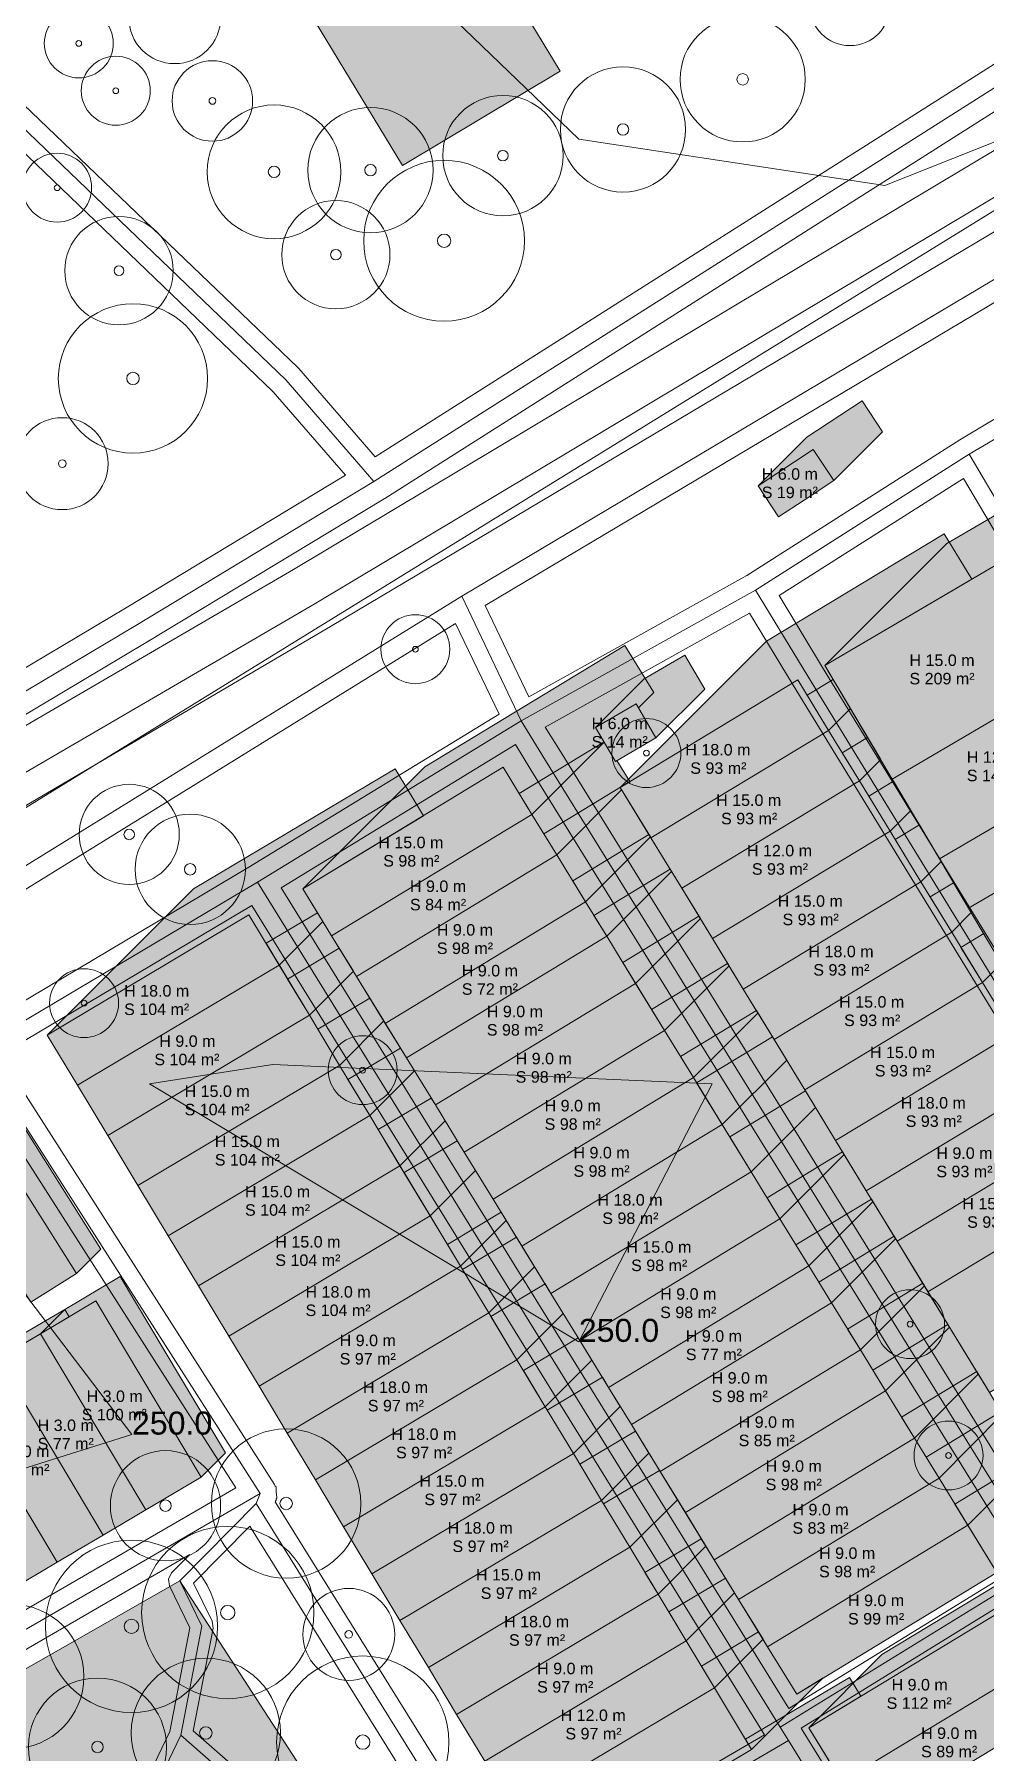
# Model space of a CAD drawing. Header units: metres. Extents: x -7 to 1019, y -7 to 1014.
# Drawn here: x 818.3 to 901.1, y 445.4 to 594.9 of the extents above; entities that cross this region are included whole.
import ezdxf

# ---------------------------------------------------------------- set-up
doc = ezdxf.new("R2010")
doc.units = ezdxf.units.M
doc.header["$MEASUREMENT"] = 0
for name, color, linetype, lineweight, true_color in [('TPX_BUILDING_AREAS_TEXT', 7, 'CONTINUOUS', 0, 0x000000), ('TPX_BUILDING_HEIGHTS_TEXT', 7, 'CONTINUOUS', 0, 0x000000), ('TPX_BUILDINGS', 7, 'CONTINUOUS', 0, 0x000000), ('TPX_BUILDINGS_HATCH', 7, 'CONTINUOUS', 0, 0xf0f0f0), ('TPX_BUILDINGS_SHADOWS_HATCH', 7, 'CONTINUOUS', 0, 0x000000), ('TPX_BUILDINGS_SHADOWS_OUTLINES', 7, 'CONTINUOUS', 0, 0x000000), ('TPX_CONTOUR_LINES_5M', 7, 'CONTINUOUS', 0, 0x969696), ('TPX_CONTOUR_LINES_5M_TEXT', 7, 'CONTINUOUS', 0, 0x000000), ('TPX_ROADS_AXES', 7, 'CONTINUOUS', 0, 0x323232), ('TPX_ROADS_CONTOURS', 7, 'CONTINUOUS', 0, 0x646464), ('TPX_VEGETATION_GREEN_SPACES', 7, 'CONTINUOUS', 0, 0x58ba48), ('TPX_VEGETATION_GREEN_SPACES_HATCH', 7, 'CONTINUOUS', 0, 0x58ba48), ('TPX_VEGETATION_TREES_INDIVIDUAL', 7, 'CONTINUOUS', 0, 0x136734)]:
    doc.layers.add(name, color=color, linetype=linetype, lineweight=lineweight, true_color=true_color)
doc.styles.add('TPX_TEXTE', font='arial.ttf')

# ---------------------------------------------------------------- blocks, each defined once
blk = doc.blocks.new('TREETR005_CR060')
at = {"layer": 'TPX_VEGETATION_TREES_INDIVIDUAL'}
for radius in [6, 0.5]:
    blk.add_circle((0, 0, 0.04), radius, dxfattribs=at)
blk = doc.blocks.new('TREETR006_CR070')
at = {"layer": 'TPX_VEGETATION_TREES_INDIVIDUAL'}
for radius in [7, 0.583]:
    blk.add_circle((0, 0, 0.04), radius, dxfattribs=at)
blk = doc.blocks.new('TREETR003_CR030')
at = {"layer": 'TPX_VEGETATION_TREES_INDIVIDUAL'}
for radius in [3, 0.25]:
    blk.add_circle((0, 0, 0.04), radius, dxfattribs=at)
blk = doc.blocks.new('TREETR004_CR047')
at = {"layer": 'TPX_VEGETATION_TREES_INDIVIDUAL'}
for radius in [4.72, 0.417]:
    blk.add_circle((0, 0, 0.04), radius, dxfattribs=at)
blk = doc.blocks.new('TREETR005_CR052')
at = {"layer": 'TPX_VEGETATION_TREES_INDIVIDUAL'}
for radius in [5.24, 0.458]:
    blk.add_circle((0, 0, 0.04), radius, dxfattribs=at)
blk = doc.blocks.new('TREETR003_CR040')
at = {"layer": 'TPX_VEGETATION_TREES_INDIVIDUAL'}
for radius in [4, 0.333]:
    blk.add_circle((0, 0, 0.04), radius, dxfattribs=at)
blk = doc.blocks.new('TREETR005_CR048')
at = {"layer": 'TPX_VEGETATION_TREES_INDIVIDUAL'}
for radius in [4.8, 0.5]:
    blk.add_circle((0, 0, 0.04), radius, dxfattribs=at)
blk = doc.blocks.new('TREETR005_CR063')
at = {"layer": 'TPX_VEGETATION_TREES_INDIVIDUAL'}
for radius in [6.28, 0.542]:
    blk.add_circle((0, 0, 0.04), radius, dxfattribs=at)
blk = doc.blocks.new('TREETR005_CR058')
at = {"layer": 'TPX_VEGETATION_TREES_INDIVIDUAL'}
for radius in [5.82, 0.5]:
    blk.add_circle((0, 0, 0.04), radius, dxfattribs=at)
blk = doc.blocks.new('TREETR005_CR055')
at = {"layer": 'TPX_VEGETATION_TREES_INDIVIDUAL'}
for radius in [5.45, 0.5]:
    blk.add_circle((0, 0, 0.04), radius, dxfattribs=at)
blk = doc.blocks.new('TREETR006_CR075')
at = {"layer": 'TPX_VEGETATION_TREES_INDIVIDUAL'}
for radius in [7.5, 0.625]:
    blk.add_circle((0, 0, 0.04), radius, dxfattribs=at)
blk = doc.blocks.new('TREETR005_CR047')
at = {"layer": 'TPX_VEGETATION_TREES_INDIVIDUAL'}
for radius in [4.71, 0.458]:
    blk.add_circle((0, 0, 0.04), radius, dxfattribs=at)
blk = doc.blocks.new('TREETR005_CR065')
at = {"layer": 'TPX_VEGETATION_TREES_INDIVIDUAL'}
for radius in [6.5, 0.542]:
    blk.add_circle((0, 0, 0.04), radius, dxfattribs=at)
blk = doc.blocks.new('TREETR003_CR035')
at = {"layer": 'TPX_VEGETATION_TREES_INDIVIDUAL'}
for radius in [3.5, 0.292]:
    blk.add_circle((0, 0, 0.04), radius, dxfattribs=at)
blk = doc.blocks.new('TREETR005_CR044')
at = {"layer": 'TPX_VEGETATION_TREES_INDIVIDUAL'}
for radius in [4.36, 0.458]:
    blk.add_circle((0, 0, 0.04), radius, dxfattribs=at)

msp = doc.modelspace()

# ---------------------------------------------------------------- hatches: boundary and pattern name
at = {"layer": 'TPX_BUILDINGS_HATCH'}
for points in [[(886.08, 558.77), (881.27, 555.63), (883.05, 552.93), (885.27, 554.38), (887.86, 556.08), (886.08, 558.77)], [(902.76, 549.18), (887.09, 539.99), (892.95, 530.1), (908.61, 539.28), (902.76, 549.18)], [(884.74, 538.72), (869.27, 529.37), (871.94, 524.98), (887.41, 534.33), (884.74, 538.72)], [(908.61, 539.28), (892.95, 530.1), (897.07, 523.14), (912.73, 532.33), (908.61, 539.28)], [(870.65, 536.64), (867.12, 534.58), (868.86, 531.63), (872.38, 533.68), (870.65, 536.64)], [(887.41, 534.33), (871.94, 524.98), (874.63, 520.6), (890.09, 529.93), (887.41, 534.33)], [(859.07, 531.12), (841.64, 520.54), (844.15, 516.44), (861.58, 527.02), (859.07, 531.12)], [(912.73, 532.33), (897.07, 523.14), (899.59, 518.87), (915.27, 528.06), (912.73, 532.33)], [(890.09, 529.93), (874.63, 520.6), (877.31, 516.21), (892.78, 525.55), (890.09, 529.93)], [(915.27, 528.06), (899.59, 518.87), (901.8, 515.15), (917.48, 524.33), (915.27, 528.06)], [(861.58, 527.02), (844.15, 516.44), (846.31, 512.92), (863.74, 523.51), (861.58, 527.02)], [(892.78, 525.55), (877.31, 516.21), (879.98, 511.81), (895.45, 521.16), (892.78, 525.55)], [(863.74, 523.51), (846.31, 512.92), (848.82, 508.83), (866.25, 519.41), (863.74, 523.51)], [(895.45, 521.16), (879.98, 511.81), (882.66, 507.43), (898.13, 516.76), (895.45, 521.16)], [(866.25, 519.41), (848.82, 508.83), (850.66, 505.83), (868.1, 516.41), (866.25, 519.41)], [(836.95, 518.27), (819.4, 507.81), (822.04, 503.45), (839.58, 513.91), (836.95, 518.27)], [(868.1, 516.41), (850.66, 505.83), (853.18, 501.73), (870.61, 512.31), (868.1, 516.41)], [(898.13, 516.76), (882.66, 507.43), (885.34, 503.04), (900.8, 512.38), (898.13, 516.76)], [(839.58, 513.91), (822.04, 503.45), (824.66, 499.08), (842.21, 509.54), (839.58, 513.91)], [(870.61, 512.31), (853.18, 501.73), (855.7, 497.62), (873.12, 508.21), (870.61, 512.31)], [(900.8, 512.38), (885.34, 503.04), (888.02, 498.64), (903.49, 507.99), (900.8, 512.38)], [(842.21, 509.54), (824.66, 499.08), (827.29, 494.72), (844.83, 505.18), (842.21, 509.54)], [(873.12, 508.21), (855.7, 497.62), (858.21, 493.54), (875.64, 504.12), (873.12, 508.21)], [(903.49, 507.99), (888.02, 498.64), (890.69, 494.26), (906.17, 503.61), (903.49, 507.99)], [(844.83, 505.18), (827.29, 494.72), (829.93, 490.34), (847.47, 500.8), (844.83, 505.18)], [(875.64, 504.12), (858.21, 493.54), (860.72, 489.43), (878.15, 500.02), (875.64, 504.12)], [(906.17, 503.61), (890.69, 494.26), (893.37, 489.87), (908.84, 499.21), (906.17, 503.61)], [(812.27, 502.36), (808.3, 499.87), (817.98, 484.58), (821.95, 487.06), (812.27, 502.36)], [(847.47, 500.8), (829.93, 490.34), (832.56, 485.98), (850.1, 496.44), (847.47, 500.8)], [(878.15, 500.02), (860.72, 489.43), (863.23, 485.33), (880.66, 495.92), (878.15, 500.02)], [(908.84, 499.21), (893.37, 489.87), (896.06, 485.47), (911.52, 494.82), (908.84, 499.21)], [(850.1, 496.44), (832.56, 485.98), (835.19, 481.61), (852.73, 492.07), (850.1, 496.44)], [(880.66, 495.92), (863.23, 485.33), (865.75, 481.23), (883.17, 491.83), (880.66, 495.92)], [(911.52, 494.82), (896.06, 485.47), (901.41, 476.7), (916.88, 486.04), (911.52, 494.82)], [(852.73, 492.07), (835.19, 481.61), (837.83, 477.25), (855.37, 487.71), (852.73, 492.07)], [(883.17, 491.83), (865.75, 481.23), (868.26, 477.14), (885.69, 487.72), (883.17, 491.83)], [(855.37, 487.71), (837.83, 477.25), (840.28, 473.17), (857.82, 483.63), (855.37, 487.71)], [(885.69, 487.72), (868.26, 477.14), (870.24, 473.92), (887.66, 484.5), (885.69, 487.72)], [(823.63, 484.67), (818.81, 481.82), (827.97, 466.49), (832.78, 469.34), (823.63, 484.67)], [(857.82, 483.63), (840.28, 473.17), (842.74, 469.09), (860.28, 479.55), (857.82, 483.63)], [(887.66, 484.5), (870.24, 473.92), (872.75, 469.83), (890.18, 480.41), (887.66, 484.5)], [(818.81, 481.82), (815.09, 479.63), (824.25, 464.28), (827.97, 466.49), (818.81, 481.82)], [(890.18, 480.41), (872.75, 469.83), (874.94, 466.26), (892.37, 476.84), (890.18, 480.41)], [(815.09, 479.63), (811.1, 477.27), (820.26, 461.93), (824.25, 464.28), (815.09, 479.63)], [(860.28, 479.55), (842.74, 469.09), (845.19, 465.01), (862.73, 475.47), (860.28, 479.55)], [(811.1, 477.27), (808.37, 475.66), (817.52, 460.31), (820.26, 461.93), (811.1, 477.27)], [(892.37, 476.84), (874.94, 466.26), (877.45, 462.15), (894.88, 472.74), (892.37, 476.84)], [(862.73, 475.47), (845.19, 465.01), (847.65, 460.93), (865.19, 471.39), (862.73, 475.47)], [(894.88, 472.74), (877.45, 462.15), (879.58, 458.68), (897.02, 469.26), (894.88, 472.74)], [(865.19, 471.39), (847.65, 460.93), (850.1, 456.85), (867.65, 467.31), (865.19, 471.39)], [(897.02, 469.26), (879.58, 458.68), (882.09, 454.58), (899.53, 465.17), (897.02, 469.26)], [(867.65, 467.31), (850.1, 456.85), (852.57, 452.77), (870.11, 463.23), (867.65, 467.31)], [(899.53, 465.17), (882.09, 454.58), (884.63, 450.46), (902.06, 461.05), (899.53, 465.17)], [(870.11, 463.23), (852.57, 452.77), (855.02, 448.69), (872.56, 459.15), (870.11, 463.23)], [(872.56, 459.15), (855.02, 448.69), (857.48, 444.62), (875.02, 455.08), (872.56, 459.15)], [(903.17, 458.1), (885.69, 447.53), (888.55, 442.84), (906.03, 453.4), (903.17, 458.1)], [(875.02, 455.08), (857.48, 444.62), (859.93, 440.54), (877.48, 451), (875.02, 455.08)], [(906.03, 453.4), (888.55, 442.84), (890.83, 439.1), (908.31, 449.66), (906.03, 453.4)], [(877.48, 451), (859.93, 440.54), (863.17, 435.17), (880.71, 445.63), (877.48, 451)]]:
    msp.add_hatch(color=256, dxfattribs=at).paths.add_polyline_path(points)
at = {"layer": 'TPX_BUILDINGS_SHADOWS_HATCH'}
for points in [[(885.51, 559.87), (881.27, 555.63), (886.08, 558.77), (887.86, 556.08), (892.1, 560.32), (890.32, 563.02), (885.51, 559.87)], [(897.7, 550.6), (887.09, 539.99), (902.76, 549.18), (908.61, 539.28), (919.22, 549.89), (918.86, 550.49), (914.79, 548.14), (909.87, 545.3), (904.46, 554.56), (897.7, 550.6)], [(882, 542.1), (869.27, 529.37), (884.74, 538.72), (887.41, 534.33), (889.32, 536.23), (887.09, 539.99), (899.88, 547.49), (897.47, 551.44), (882, 542.1)], [(852.25, 531.15), (841.64, 520.54), (859.07, 531.12), (861.58, 527.02), (867.87, 533.31), (867.12, 534.58), (870.65, 536.64), (870.85, 536.29), (872.19, 537.63), (869.68, 541.73), (852.25, 531.15)], [(871.36, 538.83), (867.12, 534.58), (870.65, 536.64), (872.38, 533.68), (876.63, 537.92), (874.89, 540.89), (871.36, 538.83)], [(887.82, 538.77), (885.54, 537.4), (887.41, 534.33), (890.09, 529.93), (891.95, 531.79), (887.82, 538.77)], [(867.86, 533.33), (860.47, 528.84), (861.58, 527.02), (863.74, 523.51), (869.39, 529.17), (869.27, 529.37), (870.09, 529.86), (870.1, 529.88), (868.98, 531.7), (868.86, 531.63), (867.86, 533.33)], [(890.8, 533.72), (888.59, 532.39), (890.09, 529.93), (892.78, 525.55), (894.58, 527.35), (892.95, 530.1), (890.8, 533.72)], [(832.13, 520.54), (819.4, 507.81), (836.95, 518.27), (839.58, 513.91), (843.38, 517.71), (841.64, 520.54), (852.14, 526.91), (849.67, 531), (832.13, 520.54)], [(870.1, 529.88), (862.62, 525.33), (863.74, 523.51), (866.25, 519.41), (871.9, 525.06), (869.27, 529.37), (870.11, 529.87), (870.1, 529.88)], [(893.05, 529.92), (890.9, 528.62), (892.78, 525.55), (895.45, 521.16), (897.2, 522.91), (893.05, 529.92)], [(871.77, 525.26), (865.14, 521.24), (866.25, 519.41), (868.1, 516.41), (873.74, 522.05), (871.77, 525.26)], [(895.31, 526.11), (893.21, 524.84), (895.45, 521.16), (898.13, 516.76), (899.83, 518.47), (899.59, 518.87), (897.07, 523.14), (895.31, 526.11)], [(873.61, 522.26), (866.98, 518.23), (868.1, 516.41), (870.61, 512.31), (876.25, 517.95), (873.61, 522.26)], [(898.29, 521.07), (896.26, 519.84), (898.13, 516.76), (900.8, 512.38), (902.46, 514.03), (901.8, 515.15), (899.59, 518.87), (898.29, 521.07)], [(842.91, 518.46), (838.44, 515.8), (842.21, 509.54), (846.04, 513.37), (844.15, 516.44), (842.91, 518.46)], [(876.12, 518.15), (869.49, 514.13), (873.12, 508.21), (878.75, 513.84), (877.31, 516.21), (876.12, 518.15)], [(900.91, 516.65), (898.93, 515.45), (900.8, 512.38), (903.49, 507.99), (905.09, 509.59), (901.8, 515.15), (900.91, 516.65)], [(844.81, 515.37), (840.31, 512.69), (842.21, 509.54), (844.83, 505.18), (848.69, 509.04), (846.31, 512.92), (844.81, 515.37)], [(878.62, 514.05), (872, 510.03), (873.12, 508.21), (875.64, 504.12), (881.25, 509.73), (879.98, 511.81), (878.62, 514.05)], [(847.47, 511.03), (842.94, 508.33), (844.83, 505.18), (847.47, 500.8), (851.36, 504.69), (850.66, 505.83), (847.47, 511.03)], [(881.12, 509.95), (874.52, 505.94), (875.64, 504.12), (878.15, 500.02), (883.76, 505.63), (882.66, 507.43), (881.12, 509.95)], [(882.52, 507.67), (875.92, 503.66), (880.66, 495.92), (886.26, 501.52), (885.34, 503.04), (882.52, 507.67)], [(850.14, 506.68), (845.57, 503.95), (847.47, 500.8), (850.1, 496.44), (854.02, 500.35), (853.18, 501.73), (850.66, 505.83), (850.14, 506.68)], [(810.43, 501.99), (808.3, 499.87), (812.27, 502.36), (821.95, 487.06), (824.07, 489.18), (814.39, 504.48), (810.43, 501.99)], [(885.39, 502.95), (878.8, 498.95), (880.66, 495.92), (883.17, 491.83), (888.76, 497.42), (888.02, 498.64), (885.39, 502.95)], [(852.81, 502.33), (848.2, 499.59), (852.73, 492.07), (856.68, 496.02), (855.7, 497.62), (853.18, 501.73), (852.81, 502.33)], [(855.09, 498.61), (850.46, 495.85), (855.37, 487.71), (859.34, 491.68), (858.21, 493.54), (855.7, 497.62), (855.09, 498.61)], [(888.63, 497.64), (882.06, 493.64), (883.17, 491.83), (885.69, 487.72), (891.27, 493.31), (890.69, 494.26), (888.63, 497.64)], [(858.91, 492.39), (854.23, 489.6), (855.37, 487.71), (857.82, 483.63), (861.82, 487.63), (858.91, 492.39)], [(891.14, 493.53), (884.57, 489.55), (885.69, 487.72), (887.66, 484.5), (893.24, 490.09), (891.14, 493.53)], [(860.24, 490.21), (855.55, 487.41), (857.82, 483.63), (860.28, 479.55), (864.31, 483.58), (863.23, 485.33), (860.24, 490.21)], [(893.11, 490.31), (886.55, 486.32), (887.66, 484.5), (890.18, 480.41), (895.75, 485.98), (893.37, 489.87), (893.11, 490.31)], [(820.93, 483.94), (818.81, 481.82), (823.63, 484.67), (832.78, 469.34), (834.9, 471.46), (825.75, 486.79), (820.93, 483.94)], [(862.73, 486.15), (858, 483.33), (860.28, 479.55), (862.73, 475.47), (866.79, 479.53), (865.75, 481.23), (863.23, 485.33), (862.73, 486.15)], [(895.61, 486.21), (889.06, 482.23), (890.18, 480.41), (892.37, 476.84), (897.93, 482.4), (895.61, 486.21)], [(817.21, 481.75), (815.09, 479.63), (821.31, 483.3), (820.93, 483.94), (817.21, 481.75)], [(897.79, 482.63), (891.25, 478.66), (894.88, 472.74), (900.44, 478.3), (897.79, 482.63)], [(865.61, 481.46), (860.84, 478.62), (862.73, 475.47), (865.19, 471.39), (869.28, 475.48), (868.26, 477.14), (865.61, 481.46)], [(867.72, 478.03), (862.91, 475.17), (865.19, 471.39), (867.65, 467.31), (871.77, 471.43), (870.24, 473.92), (868.26, 477.14), (867.72, 478.03)], [(900.3, 478.53), (893.76, 474.56), (894.88, 472.74), (897.02, 469.26), (902.56, 474.81), (901.41, 476.7), (900.3, 478.53)], [(902.42, 475.04), (895.9, 471.08), (897.02, 469.26), (899.53, 465.17), (905.06, 470.71), (903.86, 472.68), (902.42, 475.04)], [(870.59, 473.35), (865.75, 470.46), (867.65, 467.31), (870.11, 463.23), (874.25, 467.37), (872.75, 469.83), (870.59, 473.35)], [(872.7, 469.91), (867.83, 467.01), (870.11, 463.23), (872.56, 459.15), (876.73, 463.32), (872.7, 469.91)], [(904.92, 470.95), (898.41, 466.99), (902.06, 461.05), (907.59, 466.58), (906.18, 468.88), (904.92, 470.95)], [(876.33, 463.97), (871.42, 461.04), (872.56, 459.15), (875.02, 455.08), (879.22, 459.28), (877.45, 462.15), (876.33, 463.97)], [(892.05, 453.89), (885.69, 447.53), (903.17, 458.1), (906.03, 453.4), (911.14, 458.51), (910.16, 460.2), (911.62, 461.03), (909.61, 464.33), (909.14, 464.04), (909.05, 464.17), (892.05, 453.89)], [(878.44, 460.54), (873.5, 457.6), (875.02, 455.08), (877.48, 451), (881.7, 455.22), (879.58, 458.68), (878.44, 460.54)], [(881.31, 455.86), (876.34, 452.89), (877.48, 451), (880.71, 445.63), (886.95, 451.87), (884.63, 450.46), (882.09, 454.58), (881.31, 455.86)], [(868.68, 438.46), (863.19, 432.96), (880.73, 443.42), (883.68, 438.53), (888.34, 443.19), (885.69, 447.53), (890.21, 450.26), (889.22, 451.91), (880.18, 446.52), (880.71, 445.63), (868.68, 438.46)]]:
    msp.add_hatch(color=256, dxfattribs=at).paths.add_polyline_path(points)
at = {"layer": 'TPX_VEGETATION_GREEN_SPACES_HATCH'}
for points in [[(850.3, 614.41), (836.58, 606.19), (850.32, 583.49), (864.04, 591.72), (850.3, 614.41)], [(699.14, 216.32), (687.97, 164.51), (770.33, 252.5), (792.78, 266.01), (794.87, 267.27), (820.23, 282.53), (845.9, 287.1), (848.47, 330.96), (879.24, 338.43), (895.05, 362.34), (879.49, 385.48), (830.93, 460.31), (752.51, 415.55), (734.71, 444.05), (721.17, 426.23), (711.52, 434.04), (704.66, 421.32), (703.5, 410.32), (704.73, 405.09), (700.63, 349.77), (699.14, 216.32)]]:
    msp.add_hatch(color=256, dxfattribs=at).paths.add_polyline_path(points)

# ---------------------------------------------------------------- linework, layer by layer
at = {"layer": 'TPX_BUILDINGS', "elevation": 0.04}
for points in [[(886.08, 558.77), (881.27, 555.63), (883.05, 552.93), (885.27, 554.38), (887.86, 556.08)], [(902.76, 549.18), (887.09, 539.99), (892.95, 530.1), (908.61, 539.28)], [(884.74, 538.72), (869.27, 529.37), (871.94, 524.98), (887.41, 534.33)], [(908.61, 539.28), (892.95, 530.1), (897.07, 523.14), (912.73, 532.33)], [(870.65, 536.64), (867.12, 534.58), (868.86, 531.63), (872.38, 533.68)], [(887.41, 534.33), (871.94, 524.98), (874.63, 520.6), (890.09, 529.93)], [(859.07, 531.12), (841.64, 520.54), (844.15, 516.44), (861.58, 527.02)], [(912.73, 532.33), (897.07, 523.14), (899.59, 518.87), (915.27, 528.06)], [(890.09, 529.93), (874.63, 520.6), (877.31, 516.21), (892.78, 525.55)], [(915.27, 528.06), (899.59, 518.87), (901.8, 515.15), (917.48, 524.33)], [(861.58, 527.02), (844.15, 516.44), (846.31, 512.92), (863.74, 523.51)], [(892.78, 525.55), (877.31, 516.21), (879.98, 511.81), (895.45, 521.16)], [(863.74, 523.51), (846.31, 512.92), (848.82, 508.83), (866.25, 519.41)], [(895.45, 521.16), (879.98, 511.81), (882.66, 507.43), (898.13, 516.76)], [(866.25, 519.41), (848.82, 508.83), (850.66, 505.83), (868.1, 516.41)], [(836.95, 518.27), (819.4, 507.81), (822.04, 503.45), (839.58, 513.91)], [(868.1, 516.41), (850.66, 505.83), (853.18, 501.73), (870.61, 512.31)], [(898.13, 516.76), (882.66, 507.43), (885.34, 503.04), (900.8, 512.38)], [(839.58, 513.91), (822.04, 503.45), (824.66, 499.08), (842.21, 509.54)], [(870.61, 512.31), (853.18, 501.73), (855.7, 497.62), (873.12, 508.21)], [(900.8, 512.38), (885.34, 503.04), (888.02, 498.64), (903.49, 507.99)], [(842.21, 509.54), (824.66, 499.08), (827.29, 494.72), (844.83, 505.18)], [(873.12, 508.21), (855.7, 497.62), (858.21, 493.54), (875.64, 504.12)], [(903.49, 507.99), (888.02, 498.64), (890.69, 494.26), (906.17, 503.61)], [(844.83, 505.18), (827.29, 494.72), (829.93, 490.34), (847.47, 500.8)], [(875.64, 504.12), (858.21, 493.54), (860.72, 489.43), (878.15, 500.02)], [(906.17, 503.61), (890.69, 494.26), (893.37, 489.87), (908.84, 499.21)], [(812.27, 502.36), (808.3, 499.87), (817.98, 484.58), (821.95, 487.06)], [(847.47, 500.8), (829.93, 490.34), (832.56, 485.98), (850.1, 496.44)], [(878.15, 500.02), (860.72, 489.43), (863.23, 485.33), (880.66, 495.92)], [(908.84, 499.21), (893.37, 489.87), (896.06, 485.47), (911.52, 494.82)], [(850.1, 496.44), (832.56, 485.98), (835.19, 481.61), (852.73, 492.07)], [(880.66, 495.92), (863.23, 485.33), (865.75, 481.23), (883.17, 491.83)], [(911.52, 494.82), (896.06, 485.47), (901.41, 476.7), (916.88, 486.04)], [(852.73, 492.07), (835.19, 481.61), (837.83, 477.25), (855.37, 487.71)], [(883.17, 491.83), (865.75, 481.23), (868.26, 477.14), (885.69, 487.72)], [(855.37, 487.71), (837.83, 477.25), (840.28, 473.17), (857.82, 483.63)], [(885.69, 487.72), (868.26, 477.14), (870.24, 473.92), (887.66, 484.5)], [(823.63, 484.67), (818.81, 481.82), (827.97, 466.49), (832.78, 469.34)], [(857.82, 483.63), (840.28, 473.17), (842.74, 469.09), (860.28, 479.55)], [(887.66, 484.5), (870.24, 473.92), (872.75, 469.83), (890.18, 480.41)], [(818.81, 481.82), (815.09, 479.63), (824.25, 464.28), (827.97, 466.49)], [(890.18, 480.41), (872.75, 469.83), (874.94, 466.26), (892.37, 476.84)], [(815.09, 479.63), (811.1, 477.27), (820.26, 461.93), (824.25, 464.28)], [(860.28, 479.55), (842.74, 469.09), (845.19, 465.01), (862.73, 475.47)], [(811.1, 477.27), (808.37, 475.66), (817.52, 460.31), (820.26, 461.93)], [(892.37, 476.84), (874.94, 466.26), (877.45, 462.15), (894.88, 472.74)], [(862.73, 475.47), (845.19, 465.01), (847.65, 460.93), (865.19, 471.39)], [(894.88, 472.74), (877.45, 462.15), (879.58, 458.68), (897.02, 469.26)], [(865.19, 471.39), (847.65, 460.93), (850.1, 456.85), (867.65, 467.31)], [(897.02, 469.26), (879.58, 458.68), (882.09, 454.58), (899.53, 465.17)], [(867.65, 467.31), (850.1, 456.85), (852.57, 452.77), (870.11, 463.23)], [(899.53, 465.17), (882.09, 454.58), (884.63, 450.46), (902.06, 461.05)], [(870.11, 463.23), (852.57, 452.77), (855.02, 448.69), (872.56, 459.15)], [(872.56, 459.15), (855.02, 448.69), (857.48, 444.62), (875.02, 455.08)], [(903.17, 458.1), (885.69, 447.53), (888.55, 442.84), (906.03, 453.4)], [(875.02, 455.08), (857.48, 444.62), (859.93, 440.54), (877.48, 451)], [(906.03, 453.4), (888.55, 442.84), (890.83, 439.1), (908.31, 449.66)], [(877.48, 451), (859.93, 440.54), (863.17, 435.17), (880.71, 445.63)]]:
    msp.add_lwpolyline(points, close=True, dxfattribs=at)
at = {"layer": 'TPX_BUILDINGS_SHADOWS_OUTLINES', "elevation": 0.04}
for points in [[(885.51, 559.87), (881.27, 555.63), (886.08, 558.77), (887.86, 556.08), (892.1, 560.32), (890.32, 563.02)], [(897.7, 550.6), (887.09, 539.99), (902.76, 549.18), (908.61, 539.28), (919.22, 549.89), (918.86, 550.49), (914.79, 548.14), (909.87, 545.3), (904.46, 554.56)], [(882, 542.1), (869.27, 529.37), (884.74, 538.72), (887.41, 534.33), (889.32, 536.23), (887.09, 539.99), (899.88, 547.49), (897.47, 551.44)], [(852.25, 531.15), (841.64, 520.54), (859.07, 531.12), (861.58, 527.02), (867.87, 533.31), (867.12, 534.58), (870.65, 536.64), (870.85, 536.29), (872.19, 537.63), (869.68, 541.73)], [(871.36, 538.83), (867.12, 534.58), (870.65, 536.64), (872.38, 533.68), (876.63, 537.92), (874.89, 540.89)], [(887.82, 538.77), (885.54, 537.4), (887.41, 534.33), (890.09, 529.93), (891.95, 531.79)], [(867.86, 533.33), (860.47, 528.84), (861.58, 527.02), (863.74, 523.51), (869.39, 529.17), (869.27, 529.37), (870.09, 529.86), (870.1, 529.88), (868.98, 531.7), (868.86, 531.63)], [(890.8, 533.72), (888.59, 532.39), (890.09, 529.93), (892.78, 525.55), (894.58, 527.35), (892.95, 530.1)], [(832.13, 520.54), (819.4, 507.81), (836.95, 518.27), (839.58, 513.91), (843.38, 517.71), (841.64, 520.54), (852.14, 526.91), (849.67, 531)], [(870.1, 529.88), (862.62, 525.33), (863.74, 523.51), (866.25, 519.41), (871.9, 525.06), (869.27, 529.37), (870.11, 529.87)], [(893.05, 529.92), (890.9, 528.62), (892.78, 525.55), (895.45, 521.16), (897.2, 522.91)], [(871.77, 525.26), (865.14, 521.24), (866.25, 519.41), (868.1, 516.41), (873.74, 522.05)], [(895.31, 526.11), (893.21, 524.84), (895.45, 521.16), (898.13, 516.76), (899.83, 518.47), (899.59, 518.87), (897.07, 523.14)], [(873.61, 522.26), (866.98, 518.23), (868.1, 516.41), (870.61, 512.31), (876.25, 517.95)], [(898.29, 521.07), (896.26, 519.84), (898.13, 516.76), (900.8, 512.38), (902.46, 514.03), (901.8, 515.15), (899.59, 518.87)], [(842.91, 518.46), (838.44, 515.8), (842.21, 509.54), (846.04, 513.37), (844.15, 516.44)], [(876.12, 518.15), (869.49, 514.13), (873.12, 508.21), (878.75, 513.84), (877.31, 516.21)], [(900.91, 516.65), (898.93, 515.45), (900.8, 512.38), (903.49, 507.99), (905.09, 509.59), (901.8, 515.15)], [(844.81, 515.37), (840.31, 512.69), (842.21, 509.54), (844.83, 505.18), (848.69, 509.04), (846.31, 512.92)], [(878.62, 514.05), (872, 510.03), (873.12, 508.21), (875.64, 504.12), (881.25, 509.73), (879.98, 511.81)], [(847.47, 511.03), (842.94, 508.33), (844.83, 505.18), (847.47, 500.8), (851.36, 504.69), (850.66, 505.83)], [(881.12, 509.95), (874.52, 505.94), (875.64, 504.12), (878.15, 500.02), (883.76, 505.63), (882.66, 507.43)], [(882.52, 507.67), (875.92, 503.66), (880.66, 495.92), (886.26, 501.52), (885.34, 503.04)], [(850.14, 506.68), (845.57, 503.95), (847.47, 500.8), (850.1, 496.44), (854.02, 500.35), (853.18, 501.73), (850.66, 505.83)], [(810.43, 501.99), (808.3, 499.87), (812.27, 502.36), (821.95, 487.06), (824.07, 489.18), (814.39, 504.48)], [(885.39, 502.95), (878.8, 498.95), (880.66, 495.92), (883.17, 491.83), (888.76, 497.42), (888.02, 498.64)], [(852.81, 502.33), (848.2, 499.59), (852.73, 492.07), (856.68, 496.02), (855.7, 497.62), (853.18, 501.73)], [(855.09, 498.61), (850.46, 495.85), (855.37, 487.71), (859.34, 491.68), (858.21, 493.54), (855.7, 497.62)], [(888.63, 497.64), (882.06, 493.64), (883.17, 491.83), (885.69, 487.72), (891.27, 493.31), (890.69, 494.26)], [(858.91, 492.39), (854.23, 489.6), (855.37, 487.71), (857.82, 483.63), (861.82, 487.63)], [(891.14, 493.53), (884.57, 489.55), (885.69, 487.72), (887.66, 484.5), (893.24, 490.09)], [(860.24, 490.21), (855.55, 487.41), (857.82, 483.63), (860.28, 479.55), (864.31, 483.58), (863.23, 485.33)], [(893.11, 490.31), (886.55, 486.32), (887.66, 484.5), (890.18, 480.41), (895.75, 485.98), (893.37, 489.87)], [(820.93, 483.94), (818.81, 481.82), (823.63, 484.67), (832.78, 469.34), (834.9, 471.46), (825.75, 486.79)], [(862.73, 486.15), (858, 483.33), (860.28, 479.55), (862.73, 475.47), (866.79, 479.53), (865.75, 481.23), (863.23, 485.33)], [(895.61, 486.21), (889.06, 482.23), (890.18, 480.41), (892.37, 476.84), (897.93, 482.4)], [(817.21, 481.75), (815.09, 479.63), (821.31, 483.3), (820.93, 483.94)], [(897.79, 482.63), (891.25, 478.66), (894.88, 472.74), (900.44, 478.3)], [(865.61, 481.46), (860.84, 478.62), (862.73, 475.47), (865.19, 471.39), (869.28, 475.48), (868.26, 477.14)], [(867.72, 478.03), (862.91, 475.17), (865.19, 471.39), (867.65, 467.31), (871.77, 471.43), (870.24, 473.92), (868.26, 477.14)], [(900.3, 478.53), (893.76, 474.56), (894.88, 472.74), (897.02, 469.26), (902.56, 474.81), (901.41, 476.7)], [(902.42, 475.04), (895.9, 471.08), (897.02, 469.26), (899.53, 465.17), (905.06, 470.71), (903.86, 472.68)], [(870.59, 473.35), (865.75, 470.46), (867.65, 467.31), (870.11, 463.23), (874.25, 467.37), (872.75, 469.83)], [(872.7, 469.91), (867.83, 467.01), (870.11, 463.23), (872.56, 459.15), (876.73, 463.32)], [(904.92, 470.95), (898.41, 466.99), (902.06, 461.05), (907.59, 466.58), (906.18, 468.88)], [(876.33, 463.97), (871.42, 461.04), (872.56, 459.15), (875.02, 455.08), (879.22, 459.28), (877.45, 462.15)], [(892.05, 453.89), (885.69, 447.53), (903.17, 458.1), (906.03, 453.4), (911.14, 458.51), (910.16, 460.2), (911.62, 461.03), (909.61, 464.33), (909.14, 464.04), (909.05, 464.17)], [(878.44, 460.54), (873.5, 457.6), (875.02, 455.08), (877.48, 451), (881.7, 455.22), (879.58, 458.68)], [(881.31, 455.86), (876.34, 452.89), (877.48, 451), (880.71, 445.63), (886.95, 451.87), (884.63, 450.46), (882.09, 454.58)], [(868.68, 438.46), (863.19, 432.96), (880.73, 443.42), (883.68, 438.53), (888.34, 443.19), (885.69, 447.53), (890.21, 450.26), (889.22, 451.91), (880.18, 446.52), (880.71, 445.63)]]:
    msp.add_lwpolyline(points, close=True, dxfattribs=at)
at = {"layer": 'TPX_CONTOUR_LINES_5M', "elevation": 0.05}
for points in [[(824.28, 625.64), (865.67, 585.79), (892.3, 581.76), (945.58, 602.94)], [(839.03, 505.24), (828.31, 503.56), (865.67, 481.11), (877.28, 503.56), (839.03, 505.24)], [(785.76, 480.85), (769.42, 473.04), (785.76, 460.15), (826.77, 473.04), (812.4, 491.87), (785.76, 480.85)]]:
    msp.add_lwpolyline(points, dxfattribs=at)
at = {"layer": 'TPX_ROADS_AXES', "elevation": 0.03}
for points in [[(1012.17, 653.68), (996.3, 644.22), (981.58, 635.45), (944.57, 613.38), (926.69, 594.91), (735.91, 477.31), (717.75, 457.87), (711.27, 447.88), (703.56, 435.97), (694.86, 411.91), (691.47, 387.17), (685.16, 287.7)], [(679.29, 300.87), (680.03, 329.71), (680.54, 349.8), (681.48, 374.19), (684.13, 395.66), (685.61, 409.7), (688.63, 422.44), (697.84, 442.38), (707.41, 457.71), (718.19, 471.43), (729.51, 482.86), (751.68, 498.72), (801.17, 528.03), (827.11, 543.47), (847.83, 555.99), (932.34, 609.65), (953.84, 623.24), (965.88, 634.91), (967.13, 636.93)], [(681.94, 280.95), (682.99, 301.67), (685.86, 359.03), (687.53, 389.71), (691.93, 409.46), (701.48, 436.04), (717.78, 462.4), (731.11, 477.28), (765.1, 500.16), (842.62, 545.31), (910, 585.63), (964.71, 619.53), (972.49, 623.34), (987.49, 627.85), (1002.27, 625.5), (1012.17, 617.04)], [(1012.17, 613.59), (1001.65, 622.84), (988.22, 624.9), (972.7, 620.28), (912.13, 583.85), (844.06, 543.38), (764.34, 496.54), (733.24, 475.35), (720.48, 460.35), (703.33, 434.68), (694.9, 407.97), (690.96, 388.67), (690.39, 359.4), (687.42, 300), (687.22, 295.92), (686.95, 281.49)], [(939.81, 596.18), (855.47, 546.02)], [(847.83, 555.99), (840.16, 564.85), (814.86, 589.1), (811.06, 591.01), (807, 590.9), (803.45, 588.96), (777.64, 571.06), (764.29, 559.45), (741.11, 536.92), (723.75, 519.25), (712.42, 506.52), (709.52, 505.54), (706.33, 505.11), (702.51, 505.72), (678.96, 513.74), (673.18, 514.15), (667.2, 513.03), (662.24, 509.61), (632.13, 470.16)], [(899.65, 558.37), (901.33, 559.37), (944.9, 585.39)], [(860.65, 535.16), (881.05, 546.54), (899.65, 558.37)], [(923.63, 522.34), (914.59, 537.95), (909.55, 541.65), (899.65, 558.37)], [(855.47, 546.02), (740.52, 474.98), (731.56, 467.78), (724.8, 460.24)], [(860.65, 535.16), (855.47, 546.02)], [(881.05, 546.54), (885.6, 539.04), (926.1, 472.94)], [(837.71, 521.13), (860.65, 535.16)], [(906.5, 461.11), (906.15, 461.68), (862.78, 531.7), (860.65, 535.16)], [(813.19, 506.56), (837.71, 521.13)], [(883.92, 446.41), (883.2, 447.56), (837.71, 521.13)], [(837.93, 467.9), (813.86, 505.51), (813.19, 506.56)], [(732.59, 458.6), (738.33, 451.74), (756.67, 423.2), (757.86, 422.35), (759.78, 422.61), (837.93, 467.9)], [(769.46, 317.78), (770.98, 326.88), (772.85, 334.98), (785.71, 357.11), (795.73, 375.95), (803.85, 393.48), (820.77, 425.52), (831.02, 446.88), (832.86, 456.37), (830.93, 460.31), (837.57, 467.04)], [(837.57, 467.04), (837.93, 467.9)], [(859.34, 432.04), (837.57, 467.04)], [(906.15, 461.68), (900.92, 458.47)], [(900.92, 458.47), (883.2, 447.56)], [(831.02, 446.88), (837.01, 441.62), (875.1, 384.58), (875.72, 382.02)], [(859.34, 432.04), (883.92, 446.41)], [(909.75, 404.64), (883.92, 446.41)]]:
    msp.add_lwpolyline(points, dxfattribs=at)
at = {"layer": 'TPX_ROADS_CONTOURS', "elevation": 0.03}
for points in [[(729.65, 480.52), (730.65, 481.52), (752.63, 497.26), (802.06, 526.53), (828.01, 541.97), (848.73, 554.49), (848.77, 554.51), (933.28, 608.17), (954.77, 621.76), (955.06, 621.98), (967.1, 633.65), (967.36, 633.99), (968.62, 636), (973.97, 644.63), (974.39, 645.32), (980.2, 635.79), (944.06, 614.24), (943.85, 614.08), (935.75, 605.7), (908.18, 588.62), (840.84, 548.33), (763.33, 503.19), (763.14, 503.07)], [(857.52, 545.21), (939.26, 593.82), (942.97, 585.98), (900.56, 560.66), (898.84, 559.63), (880.29, 547.83), (861.32, 537.25)], [(883.1, 546.07), (899.15, 556.27), (908.26, 540.88), (908.66, 540.44), (913.45, 536.93), (922.33, 521.58), (933.7, 502.14), (933.72, 502.12), (943.92, 485.21), (934.72, 479.77), (926.61, 474.98), (886.88, 539.82)], [(862.75, 534.62), (880.52, 544.53), (884.32, 538.26), (924.03, 473.44), (906.99, 463.16), (864.06, 532.49)], [(727.93, 461.12), (732.77, 466.51), (741.53, 473.55), (854.94, 543.64), (858.72, 535.74), (836.93, 522.42), (812.52, 507.9), (797.56, 501.66), (797.4, 501.58), (758.73, 479.74), (758.58, 479.64), (732.24, 460.21)], [(839.77, 520.64), (860.16, 533.1), (861.5, 530.91), (904.34, 461.74), (900.4, 459.32), (883.95, 449.19)], [(815.29, 506.06), (837.21, 519.09), (881.83, 446.92), (859.84, 434.07), (839.25, 467.18), (839.31, 467.33), (839.31, 467.43), (839.38, 467.52), (839.39, 467.58), (839.31, 468.02), (839.31, 468.48), (839.24, 468.55), (839.22, 468.65), (839.19, 468.71)], [(734.76, 458.34), (760.29, 477.17), (798.8, 498.92), (812.61, 504.69), (835.82, 468.41), (759.28, 424.05), (758.26, 423.92), (757.78, 424.26), (739.59, 452.55), (739.48, 452.7)], [(832.11, 447.25), (833.84, 456.18), (833.76, 456.81), (832.14, 460.12), (837.03, 465.07), (858.07, 431.25), (883.33, 390.61), (884.01, 390.02), (884.49, 389.81), (883.57, 387.99), (879.16, 386.43), (879.01, 386.29), (878.81, 386.22), (876.29, 383.91), (876.08, 384.82), (875.94, 385.14), (837.84, 442.18), (837.67, 442.37)], [(885.01, 447.49), (901.44, 457.61), (905.38, 460.03), (915.02, 442.7), (929.09, 417.39), (910.27, 406.66), (885.19, 447.2)]]:
    msp.add_lwpolyline(points, close=True, dxfattribs=at)
for points in [[(931.41, 611.12), (847.95, 558.14), (841.3, 565.83), (841.2, 565.93), (815.9, 590.18)], [(813.98, 587.86), (839.07, 563.81), (845.36, 556.54), (826.21, 544.97), (800.28, 529.54)], [(760.53, 421.31), (831.8, 462.61), (830.22, 461.02), (829.94, 460.47), (830.03, 459.87), (831.82, 456.23), (830.06, 447.2), (820.2, 426.65), (812.56, 428.11)]]:
    msp.add_lwpolyline(points, dxfattribs=at)
at = {"layer": 'TPX_VEGETATION_GREEN_SPACES', "elevation": 0}
for points in [[(850.3, 614.41), (836.58, 606.19), (850.32, 583.49), (864.04, 591.72)], [(699.14, 216.32), (687.97, 164.51), (770.33, 252.5), (792.78, 266.01), (794.87, 267.27), (820.23, 282.53), (845.9, 287.1), (848.47, 330.96), (879.24, 338.43), (895.05, 362.34), (879.49, 385.48), (830.93, 460.31), (752.51, 415.55), (734.71, 444.05), (721.17, 426.23), (711.52, 434.04), (704.66, 421.32), (703.5, 410.32), (704.73, 405.09), (700.63, 349.77)]]:
    msp.add_lwpolyline(points, close=True, dxfattribs=at)

# ---------------------------------------------------------------- block references
at = {"layer": 'TPX_VEGETATION_TREES_INDIVIDUAL'}
for name, p in [('TREETR003_CR040', (830.49, 596.37, 0.04)), ('TREETR003_CR035', (889.27, 597.44, 0.04)), ('TREETR003_CR030', (822.14, 594.13, 0.04)), ('TREETR005_CR055', (879.93, 591, 0.04)), ('TREETR003_CR030', (825.36, 590.01, 0.04)), ('TREETR003_CR035', (833.77, 589.12, 0.04)), ('TREETR005_CR055', (869.51, 586.64, 0.04)), ('TREETR005_CR052', (859.06, 584.36, 0.04)), ('TREETR005_CR058', (839.14, 582.95, 0.04)), ('TREETR005_CR055', (847.53, 583.1, 0.04)), ('TREETR003_CR030', (820.26, 581.57, 0.04)), ('TREETR006_CR070', (853.94, 576.95, 0.04)), ('TREETR005_CR047', (844.52, 575.74, 0.04)), ('TREETR004_CR047', (825.64, 574.35, 0.04)), ('TREETR005_CR065', (826.86, 564.97, 0.04)), ('TREETR003_CR040', (820.7, 557.55, 0.04)), ('TREETR003_CR030', (851.44, 541.4, 0.04)), ('TREETR003_CR030', (871.55, 532.36, 0.04)), ('TREETR005_CR044', (826.53, 525.28, 0.04)), ('TREETR005_CR048', (831.84, 522.24, 0.04)), ('TREETR003_CR030', (822.6, 510.59, 0.04)), ('TREETR003_CR030', (846.85, 504.76, 0.04)), ('TREETR003_CR030', (894.5, 482.65, 0.04)), ('TREETR003_CR030', (897.85, 471.22, 0.04)), ('TREETR005_CR065', (840.19, 467.04, 0.04)), ('TREETR005_CR048', (829.69, 466.85, 0.04)), ('TREETR006_CR075', (826.73, 456.35, 0.04)), ('TREETR006_CR075', (835.11, 457.55, 0.04)), ('TREETR003_CR040', (845.64, 455.65, 0.04)), ('TREETR005_CR063', (816.31, 451.98, 0.04)), ('TREETR005_CR065', (833.2, 447.07, 0.04)), ('TREETR006_CR075', (846.86, 446.27, 0.04)), ('TREETR005_CR060', (823.77, 445.85, 0.04))]:
    msp.add_blockref(name, p, dxfattribs=at)

# ---------------------------------------------------------------- texts
at = {"layer": 'TPX_BUILDING_AREAS_TEXT', "style": 'TPX_TEXTE'}
for s, p in [('S 19 m²', (881.59, 554.55, 0.05)), ('S 209 m²', (894.45, 538.34, 0.05)), ('S 14 m²', (866.78, 532.84, 0.05)), ('S 93 m²', (875.37, 530.55, 0.05)), ('S 147 m²', (899.44, 529.91, 0.05)), ('S 93 m²', (878.05, 526.16, 0.05)), ('S 98 m²', (848.64, 522.48, 0.05)), ('S 93 m²', (880.73, 521.77, 0.05)), ('S 84 m²', (850.97, 518.67, 0.05)), ('S 93 m²', (883.4, 517.38, 0.05)), ('S 98 m²', (853.31, 514.87, 0.05)), ('S 93 m²', (886.08, 512.99, 0.05)), ('S 72 m²', (855.48, 511.32, 0.05)), ('S 104 m²', (826.09, 509.56, 0.05)), ('S 98 m²', (857.66, 507.77, 0.05)), ('S 93 m²', (888.76, 508.6, 0.05)), ('S 104 m²', (828.72, 505.19, 0.05)), ('S 98 m²', (860.17, 503.67, 0.05)), ('S 93 m²', (891.43, 504.21, 0.05)), ('S 104 m²', (831.35, 500.83, 0.05)), ('S 98 m²', (862.69, 499.57, 0.05)), ('S 93 m²', (894.12, 499.82, 0.05)), ('S 104 m²', (833.98, 496.46, 0.05)), ('S 98 m²', (865.2, 495.48, 0.05)), ('S 93 m²', (896.79, 495.44, 0.05)), ('S 104 m²', (836.61, 492.09, 0.05)), ('S 98 m²', (867.71, 491.37, 0.05)), ('S 93 m²', (899.47, 491.04, 0.05)), ('S 104 m²', (839.25, 487.72, 0.05)), ('S 98 m²', (870.22, 487.27, 0.05)), ('S 104 m²', (841.88, 483.36, 0.05)), ('S 98 m²', (872.75, 483.18, 0.05)), ('S 97 m²', (844.85, 479.14, 0.05)), ('S 77 m²', (874.98, 479.52, 0.05)), ('S 97 m²', (847.3, 475.06, 0.05)), ('S 98 m²', (877.23, 475.87, 0.05)), ('S 100 m²', (822.4, 474.28, 0.05)), ('S 77 m²', (818.56, 471.75, 0.05)), ('S 85 m²', (879.58, 472.03, 0.05)), ('S 97 m²', (849.76, 470.98, 0.05)), ('S 83 m²', (814.7, 469.48, 0.05)), ('S 98 m²', (881.93, 468.2, 0.05)), ('S 97 m²', (852.22, 466.9, 0.05)), ('S 83 m²', (884.26, 464.41, 0.05)), ('S 97 m²', (854.67, 462.82, 0.05)), ('S 98 m²', (886.58, 460.62, 0.05)), ('S 97 m²', (857.13, 458.74, 0.05)), ('S 99 m²', (889.1, 456.51, 0.05)), ('S 97 m²', (859.59, 454.66, 0.05)), ('S 97 m²', (862.04, 450.58, 0.05)), ('S 112 m²', (892.46, 449.17, 0.05)), ('S 97 m²', (864.5, 446.51, 0.05)), ('S 89 m²', (895.46, 444.95, 0.05))]:
    msp.add_text(s, height=1, dxfattribs=at).set_placement(p)
at = {"layer": 'TPX_BUILDING_HEIGHTS_TEXT', "style": 'TPX_TEXTE'}
for s, p in [('H 6.0 m', (881.59, 556.15, 0.05)), ('H 15.0 m', (894.45, 539.94, 0.05)), ('H 6.0 m', (866.78, 534.44, 0.05)), ('H 18.0 m', (874.94, 532.15, 0.05)), ('H 12.0 m', (899.44, 531.51, 0.05)), ('H 15.0 m', (877.62, 527.76, 0.05)), ('H 15.0 m', (848.21, 524.08, 0.05)), ('H 12.0 m', (880.3, 523.37, 0.05)), ('H 9.0 m', (850.97, 520.27, 0.05)), ('H 15.0 m', (882.98, 518.98, 0.05)), ('H 9.0 m', (853.31, 516.47, 0.05)), ('H 18.0 m', (885.66, 514.59, 0.05)), ('H 9.0 m', (855.48, 512.92, 0.05)), ('H 18.0 m', (826.09, 511.16, 0.05)), ('H 9.0 m', (857.66, 509.37, 0.05)), ('H 15.0 m', (888.33, 510.2, 0.05)), ('H 9.0 m', (829.15, 506.79, 0.05)), ('H 9.0 m', (860.17, 505.27, 0.05)), ('H 15.0 m', (891.01, 505.81, 0.05)), ('H 15.0 m', (831.35, 502.43, 0.05)), ('H 9.0 m', (862.69, 501.17, 0.05)), ('H 18.0 m', (893.69, 501.42, 0.05)), ('H 15.0 m', (833.98, 498.06, 0.05)), ('H 9.0 m', (865.2, 497.08, 0.05)), ('H 9.0 m', (896.79, 497.04, 0.05)), ('H 15.0 m', (836.61, 493.69, 0.05)), ('H 18.0 m', (867.29, 492.97, 0.05)), ('H 15.0 m', (899.05, 492.64, 0.05)), ('H 15.0 m', (839.25, 489.32, 0.05)), ('H 15.0 m', (869.8, 488.87, 0.05)), ('H 18.0 m', (841.88, 484.96, 0.05)), ('H 9.0 m', (872.75, 484.78, 0.05)), ('H 9.0 m', (844.85, 480.74, 0.05)), ('H 9.0 m', (874.98, 481.12, 0.05)), ('H 18.0 m', (846.88, 476.66, 0.05)), ('H 9.0 m', (877.23, 477.47, 0.05)), ('H 3.0 m', (822.82, 475.88, 0.05)), ('H 3.0 m', (818.56, 473.35, 0.05)), ('H 9.0 m', (879.58, 473.63, 0.05)), ('H 18.0 m', (849.34, 472.58, 0.05)), ('H 3.0 m', (814.7, 471.08, 0.05)), ('H 9.0 m', (881.93, 469.8, 0.05)), ('H 15.0 m', (851.79, 468.5, 0.05)), ('H 9.0 m', (884.26, 466.01, 0.05)), ('H 18.0 m', (854.25, 464.42, 0.05)), ('H 9.0 m', (886.58, 462.22, 0.05)), ('H 15.0 m', (856.71, 460.34, 0.05)), ('H 9.0 m', (889.1, 458.11, 0.05)), ('H 18.0 m', (859.16, 456.26, 0.05)), ('H 9.0 m', (862.04, 452.18, 0.05)), ('H 9.0 m', (892.89, 450.77, 0.05)), ('H 12.0 m', (864.08, 448.11, 0.05)), ('H 9.0 m', (895.46, 446.55, 0.05))]:
    msp.add_text(s, height=1, dxfattribs=at).set_placement(p)
at = {"layer": 'TPX_CONTOUR_LINES_5M_TEXT', "style": 'TPX_TEXTE'}
for p in [(865.67, 481.11, 0.05), (826.77, 473.04, 0.05)]:
    msp.add_text('250.0', height=2, dxfattribs=at).set_placement(p)

doc.saveas('drawing.dxf')
